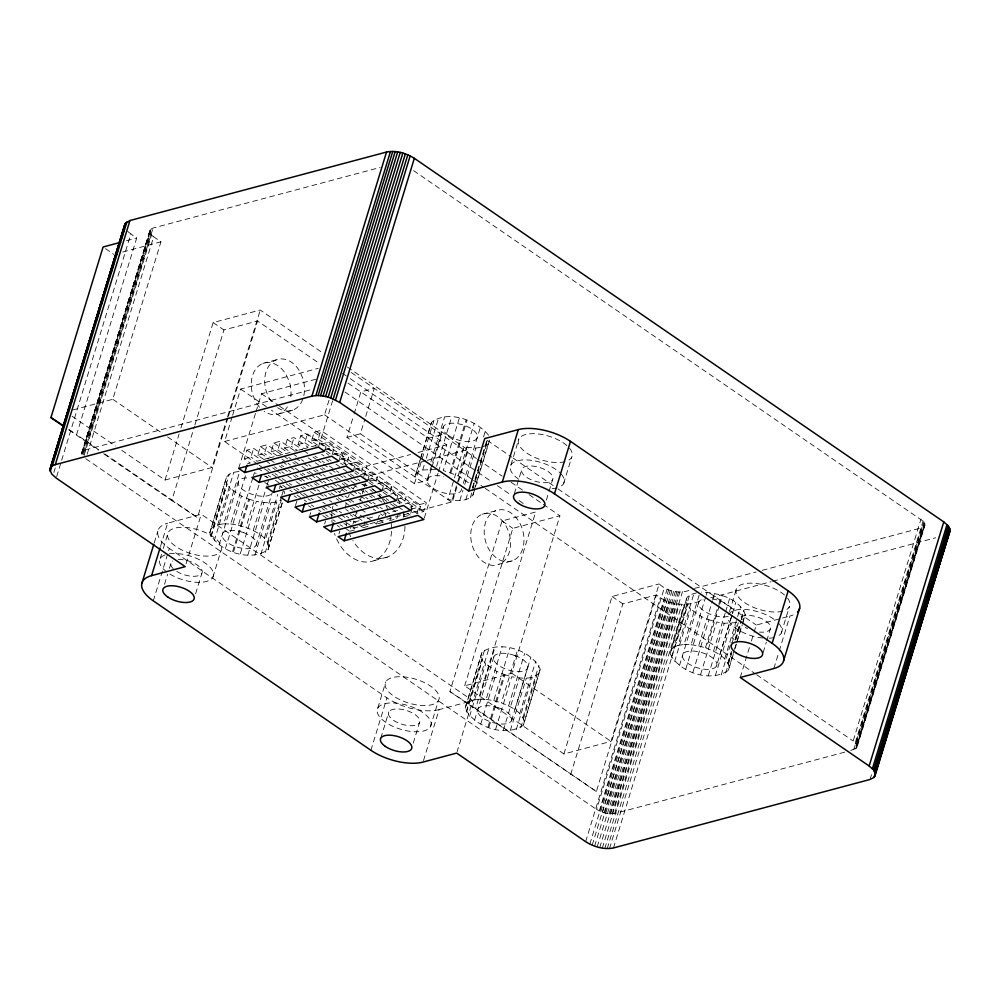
<?xml version="1.0" encoding="UTF-8"?>
<svg xmlns="http://www.w3.org/2000/svg" width="1000" height="1000" viewBox="0 0 1000 1000"><rect width="100%" height="100%" fill="white"/><g stroke="black" fill="none" stroke-linecap="round" stroke-linejoin="round"><path stroke-width="0.75" stroke-dasharray="5 3.75" d="M149.925 230.087L150.137 233.287L82.287 455.2L81.8 452.713L150.4 229.438L153.038 228.062L380.112 167.463M850.738 750.537L856.862 747.712L924.987 525.087L923.9 521.712L412.8 170.1M282.3 503.025L268.05 549.637C250.7 562.312 218.637 551.987 209.8 532.863L226.588 476.95L229.3 474.175L233.787 472.275L239.75 471.388L223.713 523.825L217.763 524.712L213.275 526.613L210.562 529.388M209.8 532.863L226.588 476.95M268.05 549.637L282.613 501.012M419.963 460.138L415.012 476.95L420.812 458.013M488.525 435.112C476.037 420.037 448.438 409.588 431.538 422.262L421.25 456.55M480.337 447.4L475.875 448.062L463.925 447.088L447.887 499.525C456.188 500.825 466.975 502.1 473 494.938L473.5 492.625M473 494.938L489.538 440.188M465.188 708.238L481.975 652.325C499.325 639.65 531.388 649.975 540.225 669.1L523.438 725.013C506.087 737.7 474.025 727.362 465.188 708.238L481.975 652.325M523.438 725.013L540.225 669.1M733.288 654.3L728.388 670.325C711.038 683 678.975 672.675 670.138 653.538L686.925 597.638L689.638 594.862L698.587 592.3M670.138 653.538L686.925 597.638M728.388 670.325L734.038 650.825M742.638 623.7L745.175 614.412C738.8 597.863 717.562 592.812 701.488 592.112M53.863 472.438L55.237 467.975M56.675 476.6L61.225 461.725M61.675 460.225L130.85 233.988L127.587 231.312M98.475 449.6L76.612 434.588L136.713 238.012L130.85 233.988M81.75 453.5L149.588 231.588M81.8 452.713L150.4 229.438M81.912 454.325L149.762 232.425M82.562 451.35L151.1 228.888M83.338 454.6L150.725 234.175L150.137 233.287M83.25 450.788L85.2 449.975L153.038 228.062M84.125 455.487L151.512 235.062L150.725 234.175M87.15 454.25L153.637 236.8L151.512 235.062M73.075 409.888L112.8 399.3L160.938 241.825L153.637 236.8M121.737 450.325L165.025 480.037L179.1 433.988M180.912 428.05L213.162 322.575L260.238 310.012L323.025 353.125M154.275 542.775L157.838 531.112M227.963 417.8L197.463 517.575L171.788 500.55L194.462 426.388M194.913 424.9L223.938 329.963L257.562 321L320.037 363.9M160.487 546.512L167.613 523.2L201.238 514.225L472.713 700.65L457.125 751.637M160.188 558.638L161.513 554.263M163.3 548.438L168.2 532.413M153.3 600.862L169.338 548.425A38.225 16.938 17 0 1 167.613 523.2M164.525 584.362L167.638 574.175M169.425 568.337L171.2 562.513M165.025 480.037L212.087 467.488L227.075 418.462M227.537 416.975L260.238 310.012M228.425 416.312L257.562 321M186.1 563.75L201.238 514.225M257.962 464.387L224.613 441.488L232.188 416.725M232.625 415.262L240.65 389.05L318.2 368.35M213.275 526.613L229.3 474.175M210.912 536.3L226.938 483.862M211.062 536.775L227.087 484.338L225.837 480.412M195.625 593.713L201.863 573.312M217.763 524.712L233.787 472.275M214.237 540.887L230.275 488.438L227.087 484.338M238.688 468.4L255.575 413.162M256.025 411.662L261.5 393.75L315.675 379.3M247.425 463.825L250.325 463.05L244.262 458.875L246.938 450.138L253.663 448.35L269.088 458.938M219.125 544.9L238.562 481.163M212.887 577.188L220.9 550.975A28.038 12.425 17 0 0 186.688 527.487A28.038 12.425 17 0 0 176.062 546.625A28.038 12.425 17 0 0 220.9 550.975M244.262 458.875L250.987 457.088L253.663 448.35M223.713 523.825L230.725 524.012L246.762 471.562M225.4 548.538L241.425 496.1L230.275 488.438M263.775 459.462L257.712 455.288L260.375 446.55L267.1 444.762L287.675 458.888M230.725 524.012L238.337 525.25L253.025 477.175M253.475 475.712L254.363 472.8L258.2 473.913M232.613 551.575L248.637 499.137L241.425 496.1M233.538 551.838L249.575 499.4M257.712 455.288L264.438 453.5L267.1 444.762M268.8 546.175C266.175 535.837 254.95 531.175 246 527.45L259.363 483.75M277.225 455.863L271.163 451.7L273.825 442.962L280.55 441.163L294.7 450.875M240.275 553.787L256.312 501.337C264.538 502.887 273.663 504.05 281.363 499.975L265.338 552.413M253.212 530.487L266.575 486.788M267.013 485.325L268.8 479.5M271.163 451.7L277.875 449.913L280.55 441.163M247.875 555.013L263.913 502.575M285.287 453.713L290.675 452.275L284.6 448.113L287.275 439.375L294 437.575L308.137 447.287M256.075 545.413L272.1 492.975M254.9 555.2L270.925 502.762M284.6 448.113L291.325 446.325L294 437.575M264.363 538.138L277.725 494.438M279.513 488.612L280.4 485.7M260.85 554.312L276.887 501.863M267.55 542.25L281.35 497.088M281.8 495.637L283.575 489.812L281.188 486.725M316.225 445.462L304.125 448.688L298.05 444.525L300.725 435.788L307.45 433.988L412.875 506.388L410.2 515.125L403.475 516.925L398.688 513.625M298.05 444.525L304.775 442.725L307.45 433.988M332.137 454.75L334.363 447.463L327.188 442.537L317.562 445.1L311.5 440.938L314.175 432.2L320.9 430.4L426.325 502.8L423.65 511.538L416.925 513.337L410.938 509.212L420.55 506.65L418.325 513.938M295.475 505.625L296.8 501.262M224.613 441.488L324.55 414.825L329 400.25M311.5 440.938L318.225 439.137L320.9 430.4M318.45 447.113L332.587 400.838M324.513 451.275L327.188 442.537M309.837 515.487L310.725 512.575M338.875 461.138L341.55 452.4L348.725 457.337L346.05 466.075M431.5 468.413L427.912 480.138L414.475 483.725L346.95 437.362L353.675 415.375M354.125 413.913L360.85 391.925L374.288 388.338L365.325 417.65M324.637 523.9L325.538 520.988M346.95 437.362L360.4 433.775L364.875 419.113M353.237 471L355.913 462.262L363.088 467.2L361.312 473.025M339 533.763L339.9 530.85M363.738 476.6L366.938 466.15L410.575 454.513M344.888 527.987L349.688 531.275L351.475 525.45M352.925 524.312L353.812 521.4M355.6 515.575L357.375 509.75M360.05 501L361.825 495.175M362.275 493.725L364.05 487.9M364.5 486.438L365.387 483.525M367.6 480.863L370.275 472.125L377.45 477.062L375.225 484.338M358.338 524.4L363.137 527.688L364.913 521.862M381.962 490.725L384.637 481.987L391.825 486.925L389.588 494.2M377.475 521.188L376.587 524.1L371.788 520.8M377.925 519.725L379.25 515.363L385.975 513.562L384.65 517.938M377.925 523.737L383.312 522.3L384.2 519.388M396.325 500.6L399 491.85L406.188 496.788L403.95 504.075M396.75 518.713L398.537 512.888M420.4 458.675L431.538 422.262M403.475 516.925L404.375 514.012M414.475 483.725L434.25 419.475M415.513 474.7L418.225 471.925L422.713 470.025L424.487 464.2M426.275 458.375L438.738 417.587M410.688 510.462L413.363 501.712L420.55 506.65M430.887 461.85L444.7 416.7M416.925 513.337L419.6 504.6L426.325 502.8M427.488 478.913L443.512 426.475M431.95 466.95L441.812 434.7L428.363 438.288M436.575 466.4L451.712 416.875M424.325 518.013L438.025 473.237M438.475 471.737L446.688 444.862L347.688 376.887M459.312 418.113L443.275 470.55L458.162 475.788L468.338 482.65M377.788 708.075L385.812 681.85M450.012 472.488L466.05 420.05M450.95 472.762L466.987 420.325M370.913 750.3L386.938 697.862L169.338 548.425M458.162 475.788L474.188 423.35M353.075 528.288L451.512 502.013L467.55 449.575L346.95 366.75M452.825 500.325L458.175 482.85M458.612 481.388L468.862 447.887M380.8 738.175L388.812 711.95M463.25 483.438L480.462 427M459.837 500.5L462.962 490.312M464.738 484.475L475.875 448.062M483.562 436.838L485.35 431.012M465.8 499.613L468.025 492.337M472.5 487.55L487.188 439.487M472.65 488.038L487.35 439.963M470.288 497.713L472.062 491.887M472.512 490.438L486.312 445.275L489.025 442.5M474.2 490.012L489.338 440.487M413.237 743.138L419.475 722.75A16.312 7.225 17 0 0 399.575 709.087A16.312 7.225 17 0 0 393.387 720.225A16.312 7.225 17 0 0 419.475 722.75M430.487 726.625A28.038 12.425 17 0 0 396.287 703.138A28.038 12.425 17 0 0 385.65 722.288A28.038 12.425 17 0 0 430.487 726.625L438.512 700.413A28.038 12.425 17 0 0 404.3 676.912A28.038 12.425 17 0 0 393.663 696.062A28.038 12.425 17 0 0 438.512 700.413M510.913 465.037L518.925 438.825M423.5 760.612L439.087 709.625L472.713 700.65M596.362 791.5L449.9 691.538L502.05 520.95L535.675 511.975L475.575 708.562L596.362 791.5L656.462 594.925C669.488 605.737 688.025 606.962 703.2 599.812M514.362 493.688L521.925 468.925M464.688 685.825L512.825 528.35L559.9 515.788L511.75 673.263L464.688 685.825L563.925 753.975L610.988 741.413L659.137 583.938C668.3 592.275 681.775 594.462 693.012 588.825M465.95 704.775L468.663 701.988L484.688 649.55M466.3 711.675L482.325 659.237M466.45 712.15L482.475 659.712L481.225 655.8M468.663 701.988L473.15 700.1L489.175 647.65M469.625 716.263L485.662 663.825L482.475 659.712M473.15 700.1L479.1 699.2L495.138 646.762M474.513 720.275L493.95 656.55M546.35 500.112L548.575 492.825M549.025 491.375L552.587 479.712A16.312 7.225 17 0 0 532.688 466.05A16.312 7.225 17 0 0 526.5 477.188A16.312 7.225 17 0 0 552.587 479.712M479.1 699.2L486.112 699.388L502.15 646.95M480.788 723.925L496.812 671.475L485.662 663.825M486.112 699.388L493.725 700.625L509.75 648.188M487.987 726.95L504.025 674.513L496.812 671.475M488.925 727.225L504.963 674.775M563.612 483.6L571.625 457.375M524.188 721.55C521.562 711.213 510.337 706.55 501.388 702.825L517.425 650.387M495.662 729.163L511.7 676.725C520.737 678.188 532.7 680.413 539.462 672.575M508.6 705.863L524.637 653.425M503.263 730.4L519.3 677.95M514.862 709.513L530.9 657.062M511.463 720.8L527.487 668.35M510.275 730.575L526.312 678.138M519.75 713.525L535.788 661.075M516.237 729.688L532.263 677.25M522.938 717.625L538.962 665.188M520.725 727.788L536.75 675.35M563.925 753.975L612.062 596.5L659.137 583.938M570.688 774.488L622.837 603.9L656.462 594.925M585.662 841.675L660.3 597.562M844.725 752.15L614.637 813.55L605.725 813.325L596.562 809.475L664.412 587.562M599.275 811.05L667.125 589.138M589.837 844.1L664.475 599.987M600.8 811.75L668.65 589.837M592.188 845.175L666.812 601.062M602.4 812.362L670.25 590.45M604.05 812.887L671.9 590.975M594.65 846.125L669.275 602.013M605.725 813.325L673.575 591.413M597.188 846.938L675.238 591.737M609.025 813.85L676.862 591.95M599.763 847.588L674.388 603.488M610.588 813.95L678.425 592.038M612.062 813.938L679.9 592.025M602.325 848.088L676.95 603.975M614.637 813.55L682.487 591.638M604.825 848.413L679.463 604.312M607.238 848.562L681.862 604.462M609.513 848.538L684.137 604.425M670.9 650.075L673.612 647.3L689.638 594.862M671.4 657.463L687.425 605.025L686.175 601.1M613.475 847.95L688.112 603.837M673.612 647.3L678.088 645.4L694.125 592.962M674.575 661.562L690.612 609.125L687.425 605.025M678.088 645.4L684.05 644.513L699.638 593.525M679.463 665.575L698.9 601.85M684.05 644.513L691.062 644.688L705.763 596.625M706.213 595.163L707.1 592.25M685.725 669.225L701.762 616.788L690.612 609.125M691.062 644.688L698.662 645.925L712.475 600.775M712.925 599.312L714.7 593.488M692.938 672.262L708.975 619.812L701.762 616.788M705.4 647.862L718.312 605.625M718.763 604.163L721.438 595.425M729.137 666.85C726.513 656.525 715.288 651.862 706.338 648.138L719.25 605.9M719.7 604.438L722.362 595.7M700.612 674.463L716.637 622.025L724.25 623.263L737.212 622.55L730.987 642.95M713.55 651.162L725.125 613.3M725.575 611.838L729.575 598.725M708.213 675.7L724.25 623.263M729.488 611.613L736.612 588.3M719.812 654.812L735.85 602.375M716.413 666.1A17.837 7.9 17 0 0 694.638 651.15A17.837 7.9 17 0 0 687.875 663.337A17.837 7.9 17 0 0 716.413 666.1L732 615.112M715.225 675.888L731.263 623.438M724.7 658.825L737.175 618.038M737.613 616.587L740.738 606.388M721.188 674.987L730.537 644.4M732.038 643.175L738.275 622.775M727.887 662.938L731.45 651.275M735.013 639.625L740.8 620.688M741.237 619.237L743.913 610.487M728.037 663.413L731.15 653.213M735.163 640.1L740.95 621.163M741.4 619.712L744.062 610.975M725.675 673.1L731.912 652.7M735.913 639.587L741.263 622.112M734.488 649.375L745.175 614.412M735.062 648.475L736.4 644.1M736.85 642.638L742.188 625.163M740.238 677.487L749.587 646.9M751.375 641.075L753.6 633.787M754.038 632.337L756.275 625.05L781.112 618.425M763.15 652.513L766.263 642.312M766.712 640.85L770.275 629.2M781.287 633.088L789.312 606.862M773.863 668.525L778.75 652.5M779.2 651.038L789.887 616.075A38.225 16.938 17 0 0 795.5 613.713M856.862 747.712L856.65 744.513L853.15 741L921 519.087M855.275 742.738L923.112 520.825M853.75 749.737L921.587 527.825L924.987 525.087M856.062 743.625L923.9 521.712M856.65 744.513L924.5 522.6M855.688 748.913L923.538 527.013M857.025 745.375L924.875 523.475M856.388 748.363L925.037 524.3M870.062 779.475L872.337 772.025M742.613 619.725L744.412 617.875M482.95 446.7L486.312 445.275M126.487 240.738L136.713 238.012M122.7 252.025L160.938 241.825M262.85 363.438L276.3 359.85M85.2 449.975L310.763 389.775M279.438 413.713L292.875 410.125M269.15 458.025L257.05 461.25L250.987 457.088M282.6 454.438L270.5 457.663L264.438 453.5M294.7 451.2L297.4 450.487L291.325 446.325M298.738 450.125L302.775 449.05M324.75 450.037L334.363 447.463M340.462 459.538L348.725 457.337M355.913 462.262L346.3 464.825L340.312 460.725M418.1 452.5L446.688 444.862M354.825 469.4L363.088 467.2M360.662 474.688L370.275 472.125M425.788 460.725L367.612 476.238L271.425 410.188M427.275 460.325L467.55 449.575M367.837 479.625L377.45 477.062M377.713 483.837L384.637 481.987M382.2 489.487L391.825 486.925M390.725 494.062L399 491.85M397.912 498.988L406.188 496.788M405.1 503.925L413.363 501.712M359.087 520.75L352.362 522.537L348.5 519.888M372.537 517.15L365.812 518.95L354.237 511M392.7 511.775L399.425 509.975M410.188 507.113L412.875 506.388M349.688 531.275L356.413 529.487L351.613 526.188M363.137 527.688L369.862 525.9L363.862 521.775M394.062 519.438L390.037 520.513L387.638 518.862M482.35 514.175L500.763 509.625A26.5 19.375 75.1 0 1 523.125 532.062A26.5 19.375 75.1 0 1 512.375 560.862L493.963 565.4A26.5 19.375 75.1 0 1 471.6 542.975A26.5 19.375 75.1 0 1 482.35 514.175L487.325 513.212A26.5 19.375 75.1 0 1 509.688 535.65A26.5 19.375 75.1 0 1 498.925 564.45M374.075 560.625L387.525 557.038M694.513 588.425L756.175 571.975M762.188 570.363L921.587 527.825M710.75 597.788L771.125 581.688M772.638 581.275L935.638 537.775M782.575 618.025L789.887 616.075M512.375 560.862L507.413 561.812A26.5 19.375 75.1 0 1 485.05 539.375A26.5 19.375 75.1 0 1 495.8 510.588M422.713 470.025L435.675 469.312M708.975 619.812L716.637 622.025M248.637 499.137L256.312 501.337M698.662 645.925L706.338 648.138M238.337 525.25L246 527.45M504.025 674.513L511.7 676.725M493.725 700.625L501.388 702.825M264.438 476.025L268.038 477.537M68.913 429.487L76.612 434.588M449.9 691.538L475.575 708.562M487.3 440.337L511.75 457.137M513.038 458.025L556.788 488.062M558.075 488.95L756.275 625.05M351.225 372.488L476.463 458.5M477.75 459.375L502.137 476.125M511.125 482.3L522.675 490.225M529.087 494.637L541.925 503.45M543.212 504.325L559.9 515.788M342.55 373.35L346.413 376M348.088 383.162L492.238 482.15M497.35 485.662L511.4 495.312M519.062 500.575L524.175 504.087M344.95 392.013L472.325 479.475M473.612 480.363L483.9 487.425M485.188 488.312L755.375 673.85M756.663 674.737L853.15 741M105.487 248.625L113.875 254.387M213.162 322.575L223.938 329.963M502.05 520.95L512.825 528.35M612.062 596.5L622.837 603.9M360.4 433.775L427.912 480.138M324.55 414.825L451.512 502.013M261.5 393.75L278.212 405.238M279.5 406.112L366.938 466.15M314.175 432.2L419.6 504.6M318.225 439.137L423.65 511.538M240.65 389.05L266.3 406.662M325.95 450.85L331.925 454.963L341.55 452.4L345.6 464.7M354.675 470.588L359.462 473.875M369.038 480.45L373.825 483.738M383.4 490.312L389.387 494.425M397.762 500.175L403.75 504.288M300.725 435.788L316.15 446.375M326.438 453.438L329.012 455.213M340.588 463.15L343.15 464.925M354.725 472.863L357.3 474.637M368.862 482.575L372.725 485.225M383.013 492.287L386.863 494.938M397.15 502L399.725 503.762M304.775 442.725L310.837 446.9M321.613 454.3L324.012 455.938M328.8 459.225L331.188 460.875M335.975 464.162L339.575 466.625M343.162 469.087L346.75 471.55M350.337 474.025L353.938 476.488M357.525 478.95L359.925 480.6M364.712 483.888L367.1 485.525M371.887 488.812L375.475 491.287M379.075 493.75L381.463 495.387M386.25 498.675L388.65 500.325M393.438 503.612L397.025 506.075M398.225 506.9L403.013 510.188M407.8 513.488L410.2 515.125M326.138 459.65L328.713 461.413M348 474.663L353.137 478.188M354.425 479.075L357 480.838M362.137 484.375L364.712 486.138M369.862 489.675L372.425 491.438M377.575 494.963L381.425 497.612M382.713 498.5L389.137 502.912M390.425 503.8L396.863 508.212M314.887 456.087L317.288 457.738M322.075 461.025L324.462 462.663M329.25 465.95L332.85 468.413M336.438 470.887L338.837 472.525M343.625 475.812L346.012 477.463M350.8 480.75L354.387 483.212M365.163 490.613L367.562 492.25M371.15 494.725L374.738 497.188M378.338 499.65L381.925 502.125M386.712 505.412L390.3 507.875M391.5 508.7L397.488 512.8M287.275 439.375L302.7 449.963M303.988 450.85L307.85 453.5M312.987 457.038L315.562 458.8M316.85 459.675L321.987 463.212M323.275 464.1L329.7 468.512M330.988 469.387L337.425 473.812M338.7 474.688L343.85 478.225M345.138 479.1L351.562 483.512M352.85 484.4L359.275 488.812M360.562 489.7L364.412 492.35M369.562 495.875L372.137 497.65M308.163 457.887L311.762 460.35M315.35 462.812L318.938 465.275M322.537 467.75L324.925 469.387M329.712 472.675L332.113 474.325M336.9 477.612L340.487 480.075M344.075 482.537L347.663 485.012M351.262 487.475L353.65 489.113M358.438 492.4L360.838 494.05M365.625 497.337L368.013 498.988M372.8 502.275L375.2 503.913M379.988 507.2L382.375 508.85M387.163 512.137L389.562 513.775M320.412 468.537L322.975 470.3M334.55 478.25L337.125 480.012M342.262 483.55L344.837 485.312M346.125 486.2L351.262 489.725M352.55 490.613L358.975 495.025M360.262 495.913L373.125 504.738M374.412 505.625L380.838 510.037M382.125 510.913L385.975 513.562M294.262 454.75L296.65 456.388M301.45 459.675L303.837 461.325M308.625 464.613L311.025 466.25M315.812 469.538L318.2 471.188M322.987 474.475L325.387 476.112M330.175 479.4L332.562 481.05M337.35 484.338L340.95 486.8M343.338 488.45L346.925 490.913M350.525 493.375L354.113 495.85M358.9 499.137L362.488 501.6M366.075 504.062L369.675 506.525M373.263 509L375.662 510.637M380.45 513.925L382.837 515.575M273.825 442.962L287.975 452.675M295.688 457.975L302.113 462.388M303.4 463.275L308.538 466.8M313.688 470.337L316.262 472.1M317.538 472.975L323.975 477.4M325.262 478.275L331.688 482.688M332.975 483.575L336.825 486.225M341.975 489.762L344.538 491.525M363.825 504.762L366.4 506.538M277.875 449.913L283.95 454.075M288.738 457.362L291.125 459M294.725 461.475L298.312 463.938M301.9 466.4L305.487 468.875M309.088 471.337L312.675 473.8M316.262 476.262L319.85 478.738M323.45 481.2L325.838 482.837M330.625 486.125L334.225 488.6M337.812 491.062L340.2 492.713M344.988 496L347.388 497.638M349.775 499.288L354.562 502.575M359.363 505.863L361.75 507.5M379.712 519.837L383.312 522.3M292.812 462.413L295.387 464.175M306.962 472.125L309.538 473.888M310.812 474.775L317.25 479.188M318.538 480.075L323.675 483.6M324.963 484.487L331.388 488.9M332.675 489.787L337.812 493.312M339.1 494.2L345.538 498.612M346.812 499.5L353.25 503.913M354.538 504.8L359.675 508.325M360.962 509.212L366.1 512.737M282.013 459.15L284.4 460.8M288 463.263L290.387 464.913M295.175 468.2L298.762 470.662M302.362 473.125L304.75 474.775M309.538 478.062L311.938 479.7M315.525 482.175L319.113 484.637M322.713 487.1L327.5 490.387M331.087 492.863L334.675 495.325M338.263 497.788L341.863 500.25M345.45 502.725L349.038 505.188M352.638 507.65L355.025 509.3M367 517.513L370.588 519.987M260.375 446.55L274.525 456.262M282.238 461.562L288.663 465.975M289.95 466.863L295.1 470.387M300.238 473.925L302.812 475.688M304.1 476.575L309.237 480.1M314.375 483.638L316.95 485.4M328.525 493.35L331.1 495.112M336.238 498.638L338.812 500.412M350.375 508.35L352.95 510.125M281.275 465.062L283.663 466.7M288.45 469.988L290.85 471.637M295.637 474.925L298.025 476.562M300.425 478.212L305.212 481.5M310 484.787L312.387 486.438M317.175 489.725L319.575 491.362M324.363 494.65L326.763 496.3M345.913 509.45L348.3 511.087M353.088 514.375L356.675 516.85M357.875 517.663L362.663 520.95M270.375 459.825L274.225 462.475M279.375 466L281.938 467.775M283.225 468.65L288.375 472.188M293.512 475.712L296.087 477.488M297.375 478.363L303.8 482.775M305.087 483.663L310.225 487.188M311.512 488.075L317.938 492.488M319.225 493.375L324.375 496.9M329.513 500.438L332.088 502.2M333.375 503.088L338.512 506.613M350.087 514.562L352.65 516.325M266.163 461.1L269.762 463.562M274.55 466.85L276.938 468.5M281.725 471.788L284.125 473.425M287.712 475.9L291.3 478.363M296.087 481.65L299.688 484.113M303.275 486.587L305.675 488.225M310.462 491.512L314.05 493.975M317.638 496.45L321.225 498.913M339.188 511.238L341.575 512.888M346.362 516.175L348.762 517.812M353.55 521.1L355.938 522.75M246.938 450.138L261.075 459.85M272.65 467.8L275.212 469.562M276.5 470.45L281.65 473.975M300.938 487.225L303.5 488.988M322.788 502.238L325.363 504M326.65 504.875L331.788 508.413M333.075 509.3L339.5 513.713M340.788 514.587L347.212 519.012M267.825 468.65L270.212 470.288M275 473.575L277.4 475.225M282.188 478.512L285.775 480.975M289.375 483.45L291.762 485.087M296.55 488.375L298.95 490.025M303.738 493.312L307.325 495.775M310.912 498.237L313.312 499.888M322.887 506.463L327.675 509.75M331.262 512.212L334.85 514.675M338.45 517.15L343.237 520.438M346.825 522.9L350.412 525.363M259.237 465.275L263.087 467.912M264.375 468.787L270.788 473.2M272.062 474.075L277.2 477.6M278.475 478.475L284.887 482.887M286.175 483.762L292.587 488.162M293.875 489.05L299 492.575M300.287 493.45L306.7 497.863M307.975 498.738L310.55 500.5M322.088 508.425L324.65 510.188M329.787 513.713L332.35 515.475M343.888 523.4L346.45 525.163M257.512 467.975L263.488 472.088M268.288 475.375L270.675 477.025M275.462 480.312L279.05 482.775M282.65 485.238L286.238 487.7M289.825 490.175L292.225 491.812M297.013 495.1L300.6 497.575M304.188 500.037L306.588 501.675M311.375 504.963L313.762 506.613M318.55 509.9L320.95 511.538M325.737 514.825L328.125 516.475M332.912 519.763L335.312 521.413M340.1 524.7L342.5 526.337M265.375 476.15L267.775 477.8M279.738 486.012L282.137 487.663M294.1 495.875L296.5 497.525M308.475 505.737L310.863 507.388M322.837 515.6L326.425 518.075M337.2 525.475L339.588 527.112M112.8 399.3L162.438 433.387M167.537 436.887L212.087 467.488M511.75 673.263L610.988 741.413M72.088 416.225L115.375 445.95M104.9 454.012L197.463 517.575M68.938 429.925L98.513 450.238M103.65 453.762L171.788 500.55M85.787 458.713L596.562 809.475M284 491.112L284.837 493.725M404.963 526.237A39.762 29.05 75.1 0 1 385.45 557.712A39.762 29.05 75.1 0 1 352.788 540.475M350.7 536.675A39.762 29.05 75.1 0 1 348.913 532.612M346.688 525.55A39.762 29.05 75.1 0 1 345.825 521.175M345.462 508.175A39.762 29.05 75.1 0 1 346.375 502.688M348.088 497.212A39.762 29.05 75.1 0 1 349.312 494.462M353.2 488.525A39.762 29.05 75.1 0 1 356.037 485.637M370.112 480.2A39.762 29.05 75.1 0 1 401.262 506.05M403.113 511.662A39.762 29.05 75.1 0 1 404.35 517.5M391.112 522.537A39.762 29.05 75.1 0 1 370.425 561.675A39.762 29.05 75.1 0 1 334.462 533.425M332.175 523.312A39.762 29.05 75.1 0 1 331.887 520.388M331.8 518.925A39.762 29.05 75.1 0 1 331.887 513.162M332.388 508.988A39.762 29.05 75.1 0 1 332.938 506.275M339.75 492.113A39.762 29.05 75.1 0 1 342.6 489.225M361.863 484.312A39.762 29.05 75.1 0 1 367.038 486.012M372.062 488.837A39.762 29.05 75.1 0 1 376.775 492.7M378.95 494.975A39.762 29.05 75.1 0 1 381.575 498.212M382.4 499.375A39.762 29.05 75.1 0 1 384.675 503.025M386.025 505.588A39.762 29.05 75.1 0 1 387.812 509.637M389.663 515.262A39.762 29.05 75.1 0 1 390.65 519.625M439.087 709.625A38.225 16.938 17 0 1 386.938 697.862M287.375 406.85A26.5 19.375 75.1 0 1 264.188 411.3M259.6 407.212A26.5 19.375 75.1 0 1 255.787 401.85L253.025 395.575A26.5 19.375 75.1 0 1 260.55 364.575A26.5 19.375 75.1 0 1 286.488 375.312L289.262 381.575A26.5 19.375 75.1 0 1 290.15 400.2M728.238 616.388A17.837 7.9 17 0 1 703.9 610.9A17.837 7.9 17 0 1 703.1 599.125M712.125 598.888A17.837 7.9 17 0 1 732.438 613.663M270.525 494.6A17.837 7.9 17 0 1 253.65 494.812A17.837 7.9 17 0 1 238.863 485.475L238.125 483.188A17.837 7.9 17 0 1 250.338 478.025M264.738 482.475A17.837 7.9 17 0 1 269.95 486.275M277.638 407.713A26.5 19.375 75.1 0 0 299.188 405.525A26.5 19.375 75.1 0 0 302.7 377.987L299.938 371.725A26.5 19.375 75.1 0 0 274 360.988A26.5 19.375 75.1 0 0 266.475 391.987L269.237 398.263A26.5 19.375 75.1 0 0 273.05 403.625M461.463 488.7A17.837 7.9 17 0 1 444.812 493.137A17.837 7.9 17 0 1 427.05 480.938A17.837 7.9 17 0 1 443.688 476.5M561.112 474A28.038 12.425 17 0 1 558.538 487.4M557.013 487.887A28.038 12.425 17 0 1 551.55 488.7M518.763 479.25A28.038 12.425 17 0 1 520.087 460.225A28.038 12.425 17 0 1 560.225 473.062M565.025 461.662A28.038 12.425 17 0 1 519.625 446A28.038 12.425 17 0 1 549.875 436.525A28.038 12.425 17 0 1 566.562 461.175M778.8 623.488A28.038 12.425 17 0 1 776.225 636.888M773.45 637.663A28.038 12.425 17 0 1 769.237 638.188M762.8 638.013A28.038 12.425 17 0 1 727.9 617.7M728.587 614.525A28.038 12.425 17 0 1 748.787 609.788A28.038 12.425 17 0 1 775.85 620.688M787.6 598.212A28.038 12.425 17 0 1 786.825 609.412M782.712 611.15A28.038 12.425 17 0 1 743.213 601.625A28.038 12.425 17 0 1 745.788 583.488A28.038 12.425 17 0 1 784.95 595.4M741.062 616.925A16.312 7.225 17 0 1 767.113 621.987A16.312 7.225 17 0 1 759.513 632.075M747.525 628.625A16.312 7.225 17 0 1 745.225 627.35M178.212 559.55A16.312 7.225 17 0 1 198.837 566.213A16.312 7.225 17 0 1 197.7 575.887A16.312 7.225 17 0 1 176.812 571.462M173.162 568.65A16.312 7.225 17 0 1 172.65 561.038M169.363 553.825A28.038 12.425 17 0 1 206.363 563.938A28.038 12.425 17 0 1 206.112 581.525A28.038 12.425 17 0 1 169.1 573.55M166.8 571.95A28.038 12.425 17 0 1 165.25 554.837M243.212 532.475L238.738 531.188A17.837 7.9 17 0 0 222.1 535.625L222.825 537.913A17.837 7.9 17 0 0 251.875 548.15A17.837 7.9 17 0 0 243.212 532.475M514.625 655.413L510.163 654.125A17.837 7.9 17 0 0 493.512 658.562L494.25 660.85A17.837 7.9 17 0 0 523.288 671.075A17.837 7.9 17 0 0 514.625 655.413M498.6 707.85L494.125 706.562A17.837 7.9 17 0 0 477.488 711.012L478.212 713.3A17.837 7.9 17 0 0 507.262 723.525A17.837 7.9 17 0 0 498.6 707.85M448.512 435.525A17.837 7.9 17 0 0 477.05 438.288A17.837 7.9 17 0 0 455.288 423.338A17.837 7.9 17 0 0 448.512 435.525"/><path stroke-width="1.5" d="M151.588 575.638L185.2 566.663L56.212 478.088L51.75 474.05L50 470.062L125.138 223.65L129.938 220.525L386.525 152.05C396.138 150.15 406.2 153.188 414.338 158.325L943.787 521.912L948.25 525.95L949.75 528.65L949.912 531.138L874.125 777.35L870.062 779.475L613.475 847.95C603.862 849.85 593.8 846.812 585.662 841.675L456.675 753.088L423.062 762.062A38.225 16.938 17 0 1 370.913 750.3L153.3 600.862A38.225 16.938 17 0 1 151.588 575.638L160.05 547.962M124.712 224.75L50 470.062M950 529.938L874.862 776.35M63.8 426.4L50.95 417.562L103.1 246.988L120.638 242.3M50.087 468.862L125.138 223.65M50.5 467.75L125.875 222.65M50.25 471.35L51.612 466.875M55.263 454.975L58.45 444.55M60.263 438.6L62.538 431.163M71.188 402.875L73.463 395.438M81.2 370.125L84.388 359.712M86.2 353.762L87.562 349.288M96.213 321.012L99.4 310.587M101.225 304.637L102.587 300.175M111.237 271.887L113.513 264.45M116.237 255.512L117.6 251.05M121.25 239.137L124.425 228.725M51.25 466.763L52.312 465.9L126.938 221.8M52.312 465.9L55.3 464.637L129.938 220.525M141.8 583.562L153.825 544.225M244.75 472.562L324.513 451.275L318.45 447.113L238.688 468.4L244.75 472.562L246.975 465.275M259.113 482.425L338.875 461.138L331.688 456.213L251.938 477.488L259.113 482.425L261.337 475.138M273.475 492.287L353.237 471L346.05 466.075L266.3 487.362L273.475 492.287L275.7 485M55.3 464.637L311.887 396.163L386.525 152.05M311.887 396.163L315.863 395.575L390.487 151.463M315.863 395.575L318.137 395.538L392.762 151.438M287.838 502.15L367.6 480.863L360.425 475.938L280.663 497.225L287.838 502.15L290.075 494.862M318.137 395.538L320.538 395.688L395.175 151.588M320.538 395.688L323.05 396.025L397.675 151.912M323.05 396.025L325.613 396.512L400.238 152.413M325.613 396.512L328.175 397.175L402.812 153.062M875.362 774.038L873.625 770.062L869.15 766.012L740.238 677.487L773.863 668.525A38.225 16.938 17 0 0 772.138 643.3L554.462 493.812A38.225 16.938 17 0 0 502.312 482.05L468.688 491.012L339.7 402.438L330.725 397.987L405.35 153.875M333.188 398.938L407.812 154.825M335.525 400.012L410.163 155.9M302.2 512.013L381.962 490.725L374.787 485.8L295.025 507.088L302.2 512.013L304.875 503.275M339.7 402.438L414.338 158.325M316.575 521.875L396.325 500.6L389.15 495.662L309.387 516.95L316.575 521.875L319.237 513.138M330.938 531.737L410.688 510.462L403.512 505.525L323.75 526.812L330.938 531.737L333.6 523M344.113 540.788L423.875 519.513L417.875 515.388L338.113 536.675L344.113 540.788L346.4 533.325M468.688 491.012L484.725 438.575L518.337 429.6A38.225 16.938 17 0 1 570.487 441.375L788.175 590.85A38.225 16.938 17 0 1 797.487 612.1M502.312 482.05L518.337 429.6M554.462 493.812L570.487 441.375M772.138 643.3L788.175 590.85M783.637 660.6L799.675 608.162M869.15 766.012L943.787 521.912M872.412 768.688L947.038 524.587M873.625 770.062L948.25 525.95M874.525 771.425L949.163 527.325M875.113 772.763L949.75 528.65M874.125 777.35L907.8 667.2M908.7 664.225L922.812 618.075M923.725 615.1L949.912 531.138M328.175 397.175L330.725 397.987M50.95 417.562L63.775 426.075M518.488 503.413A16.312 7.225 17 0 0 544.575 505.938A16.312 7.225 17 0 0 524.675 492.275A16.312 7.225 17 0 0 518.488 503.413M167.763 597A16.312 7.225 17 0 0 193.85 599.538A16.312 7.225 17 0 0 173.938 585.862A16.312 7.225 17 0 0 167.763 597M385.363 746.438A16.312 7.225 17 0 0 411.463 748.975A16.312 7.225 17 0 0 391.55 735.3A16.312 7.225 17 0 0 385.363 746.438M736.162 652.9A16.312 7.225 17 0 0 762.25 655.425A16.312 7.225 17 0 0 742.35 641.75A16.312 7.225 17 0 0 736.162 652.9"/></g></svg>
